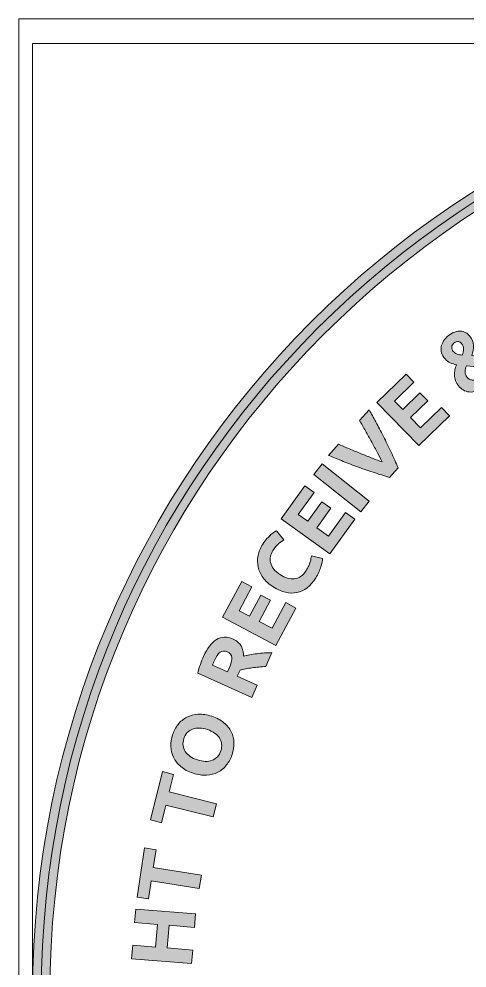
# Model space of a CAD drawing. Header units: inches. Extents: x -67.7 to 17.7, y -40.5 to -0.5.
# Drawn here: x -22.28 to -13.09, y -19.96 to -0.5 of the extents above; entities that cross this region are included whole.
import ezdxf

# ---------------------------------------------------------------- set-up
doc = ezdxf.new("R2010")
doc.units = ezdxf.units.IN
doc.header["$MEASUREMENT"] = 0
doc.layers.add('Layer 3', color=7, linetype='Continuous')

# ---------------------------------------------------------------- blocks, each defined once
blk = doc.blocks.new('block 39')
at = {"layer": 'Layer 3'}
h = blk.add_hatch(color=7, dxfattribs=at)
h.dxf.hatch_style = 2
edge = h.paths.add_edge_path()
edge.add_spline(control_points=[(-2.5, -1.353), (8.057, -1.353), (16.647, -9.942), (16.647, -20.499), (16.647, -31.057), (8.057, -39.647), (-2.5, -39.647), (-13.058, -39.647), (-21.647, -31.057), (-21.647, -20.499), (-21.647, -9.942), (-13.058, -1.353), (-2.5, -1.353)], knot_values=[0, 0, 0, 0, 0.352778, 0.352778, 0.352778, 0.705556, 0.705556, 0.705556, 1.058333, 1.058333, 1.058333, 1.411111, 1.411111, 1.411111, 1.411111], degree=3, periodic=0)
edge.add_line((-2.5, -1.353), (-2.5, -1.353))
edge = h.paths.add_edge_path()
edge.add_spline(control_points=[(-2.5, -1), (-13.27, -1), (-22, -9.73), (-22, -20.499), (-22, -31.269), (-13.27, -40), (-2.5, -40), (8.27, -40), (16.999, -31.269), (16.999, -20.499), (16.999, -9.73), (8.27, -1), (-2.5, -1)], knot_values=[0, 0, 0, 0, 0.352778, 0.352778, 0.352778, 0.705556, 0.705556, 0.705556, 1.058333, 1.058333, 1.058333, 1.411111, 1.411111, 1.411111, 1.411111], degree=3, periodic=0)
edge.add_line((-2.5, -1), (-2.5, -1))
at = {"layer": 'Layer 3', "lineweight": 0}
blk.add_lwpolyline([(-22.28, -0.5), (17.72, -0.5), (17.72, -40.5), (-22.28, -40.5), (-22.28, -0.5)], dxfattribs=at)
for points in [[(-2.5, -1), (-13.27, -1), (-22, -9.73), (-22, -20.499), (-22, -31.269), (-13.27, -40), (-2.5, -40), (8.27, -40), (16.999, -31.269), (16.999, -20.499), (16.999, -9.73), (8.27, -1), (-2.5, -1)], [(-2.5, -39.823), (-13.155, -39.823), (-21.823, -31.154), (-21.823, -20.499), (-21.823, -9.844), (-13.155, -1.176), (-2.5, -1.176), (8.155, -1.176), (16.823, -9.844), (16.823, -20.499), (16.823, -31.154), (8.155, -39.823), (-2.5, -39.823)], [(-2.5, -1.353), (8.057, -1.353), (16.647, -9.942), (16.647, -20.499), (16.647, -31.057), (8.057, -39.647), (-2.5, -39.647), (-13.058, -39.647), (-21.647, -31.057), (-21.647, -20.499), (-21.647, -9.942), (-13.058, -1.353), (-2.5, -1.353)]]:
    blk.add_open_spline(points, degree=3, knots=[0, 0, 0, 0, 1, 1, 1, 2, 2, 2, 3, 3, 3, 4, 4, 4, 4], dxfattribs=at)
blk = doc.blocks.new('block 47')
at = {"layer": 'Layer 3'}
h = blk.add_hatch(color=7, dxfattribs=at)
h.dxf.hatch_style = 2
h.paths.add_polyline_path([(-19.91, -19.025), (-19.887, -18.749), (-18.657, -18.849), (-18.68, -19.126), (-19.202, -19.083), (-19.239, -19.548), (-18.718, -19.591), (-18.741, -19.868), (-19.97, -19.767), (-19.947, -19.49), (-19.478, -19.529), (-19.44, -19.064)])
at = {"layer": 'Layer 3', "lineweight": 0}
blk.add_lwpolyline([(-19.91, -19.025), (-19.887, -18.749), (-18.657, -18.849), (-18.68, -19.126), (-19.202, -19.083), (-19.239, -19.548), (-18.718, -19.591), (-18.741, -19.868), (-19.97, -19.767), (-19.947, -19.49), (-19.478, -19.529), (-19.44, -19.064), (-19.91, -19.025)], dxfattribs=at)
blk = doc.blocks.new('block 48')
at = {"layer": 'Layer 3'}
h = blk.add_hatch(color=7, dxfattribs=at)
h.dxf.hatch_style = 2
h.paths.add_polyline_path([(-19.703, -17.496), (-19.469, -17.532), (-19.525, -17.9), (-18.54, -18.052), (-18.583, -18.326), (-19.568, -18.174), (-19.624, -18.542), (-19.859, -18.506)])
at = {"layer": 'Layer 3', "lineweight": 0}
blk.add_lwpolyline([(-19.703, -17.496), (-19.469, -17.532), (-19.525, -17.9), (-18.54, -18.052), (-18.583, -18.326), (-19.568, -18.174), (-19.624, -18.542), (-19.859, -18.506), (-19.703, -17.496)], dxfattribs=at)
blk = doc.blocks.new('block 50')
at = {"layer": 'Layer 3'}
h = blk.add_hatch(color=7, dxfattribs=at)
h.dxf.hatch_style = 2
h.paths.add_polyline_path([(-19.339, -15.931), (-19.109, -15.988), (-19.199, -16.349), (-18.232, -16.591), (-18.299, -16.86), (-19.266, -16.618), (-19.357, -16.979), (-19.586, -16.922)])
at = {"layer": 'Layer 3', "lineweight": 0}
blk.add_lwpolyline([(-19.339, -15.931), (-19.109, -15.988), (-19.199, -16.349), (-18.232, -16.591), (-18.299, -16.86), (-19.266, -16.618), (-19.357, -16.979), (-19.586, -16.922), (-19.339, -15.931)], dxfattribs=at)
blk = doc.blocks.new('block 51')
at = {"layer": 'Layer 3'}
h = blk.add_hatch(color=7, dxfattribs=at)
h.dxf.hatch_style = 2
edge = h.paths.add_edge_path()
edge.add_spline(control_points=[(-18.327, -14.797), (-18.226, -14.83), (-18.143, -14.875), (-18.077, -14.93), (-18.011, -14.984), (-17.96, -15.046), (-17.926, -15.115), (-17.892, -15.184), (-17.874, -15.258), (-17.872, -15.338), (-17.869, -15.418), (-17.882, -15.5), (-17.909, -15.582), (-17.935, -15.662), (-17.973, -15.733), (-18.023, -15.795), (-18.072, -15.858), (-18.131, -15.907), (-18.199, -15.943), (-18.268, -15.979), (-18.346, -16), (-18.432, -16.005), (-18.518, -16.011), (-18.611, -15.997), (-18.711, -15.964), (-18.812, -15.931), (-18.895, -15.886), (-18.96, -15.829), (-19.026, -15.773), (-19.076, -15.709), (-19.11, -15.638), (-19.144, -15.567), (-19.163, -15.493), (-19.166, -15.414), (-19.168, -15.335), (-19.157, -15.257), (-19.131, -15.179), (-19.105, -15.098), (-19.067, -15.028), (-19.018, -14.965), (-18.968, -14.902), (-18.909, -14.853), (-18.839, -14.817), (-18.77, -14.782), (-18.692, -14.761), (-18.606, -14.756), (-18.52, -14.751), (-18.427, -14.764), (-18.327, -14.797)], knot_values=[0, 0, 0, 0, 1, 1, 1, 2, 2, 2, 3, 3, 3, 4, 4, 4, 5, 5, 5, 6, 6, 6, 7, 7, 7, 8, 8, 8, 9, 9, 9, 10, 10, 10, 11, 11, 11, 12, 12, 12, 13, 13, 13, 14, 14, 14, 15, 15, 15, 16, 16, 16, 16], degree=3, periodic=1)
edge = h.paths.add_edge_path()
edge.add_spline(control_points=[(-18.621, -15.692), (-18.564, -15.711), (-18.51, -15.721), (-18.459, -15.722), (-18.408, -15.723), (-18.362, -15.716), (-18.32, -15.7), (-18.278, -15.685), (-18.241, -15.661), (-18.211, -15.629), (-18.18, -15.596), (-18.157, -15.555), (-18.14, -15.506), (-18.125, -15.457), (-18.119, -15.41), (-18.124, -15.365), (-18.129, -15.321), (-18.144, -15.28), (-18.169, -15.242), (-18.194, -15.205), (-18.226, -15.171), (-18.268, -15.142), (-18.309, -15.113), (-18.359, -15.088), (-18.416, -15.07), (-18.474, -15.051), (-18.528, -15.041), (-18.58, -15.039), (-18.631, -15.038), (-18.678, -15.045), (-18.72, -15.06), (-18.762, -15.076), (-18.799, -15.1), (-18.829, -15.133), (-18.86, -15.166), (-18.884, -15.207), (-18.899, -15.255), (-18.916, -15.305), (-18.921, -15.352), (-18.915, -15.396), (-18.909, -15.441), (-18.894, -15.482), (-18.869, -15.519), (-18.845, -15.557), (-18.812, -15.59), (-18.77, -15.619), (-18.727, -15.649), (-18.678, -15.673), (-18.621, -15.692)], knot_values=[0, 0, 0, 0, 1, 1, 1, 2, 2, 2, 3, 3, 3, 4, 4, 4, 5, 5, 5, 6, 6, 6, 7, 7, 7, 8, 8, 8, 9, 9, 9, 10, 10, 10, 11, 11, 11, 12, 12, 12, 13, 13, 13, 14, 14, 14, 15, 15, 15, 16, 16, 16, 16], degree=3, periodic=1)
at = {"layer": 'Layer 3', "lineweight": 0}
for points in [[(-18.327, -14.797), (-18.226, -14.83), (-18.143, -14.875), (-18.077, -14.93), (-18.011, -14.984), (-17.96, -15.046), (-17.926, -15.115), (-17.892, -15.184), (-17.874, -15.258), (-17.872, -15.338), (-17.869, -15.418), (-17.882, -15.5), (-17.909, -15.582), (-17.935, -15.662), (-17.973, -15.733), (-18.023, -15.795), (-18.072, -15.858), (-18.131, -15.907), (-18.199, -15.943), (-18.268, -15.979), (-18.346, -16), (-18.432, -16.005), (-18.518, -16.011), (-18.611, -15.997), (-18.711, -15.964), (-18.812, -15.931), (-18.895, -15.886), (-18.96, -15.829), (-19.026, -15.773), (-19.076, -15.709), (-19.11, -15.638), (-19.144, -15.567), (-19.163, -15.493), (-19.166, -15.414), (-19.168, -15.335), (-19.157, -15.257), (-19.131, -15.179), (-19.105, -15.098), (-19.067, -15.028), (-19.018, -14.965), (-18.968, -14.902), (-18.909, -14.853), (-18.839, -14.817), (-18.77, -14.782), (-18.692, -14.761), (-18.606, -14.756), (-18.52, -14.751), (-18.427, -14.764), (-18.327, -14.797)], [(-18.621, -15.692), (-18.564, -15.711), (-18.51, -15.721), (-18.459, -15.722), (-18.408, -15.723), (-18.362, -15.716), (-18.32, -15.7), (-18.278, -15.685), (-18.241, -15.661), (-18.211, -15.629), (-18.18, -15.596), (-18.157, -15.555), (-18.14, -15.506), (-18.125, -15.457), (-18.119, -15.41), (-18.124, -15.365), (-18.129, -15.321), (-18.144, -15.28), (-18.169, -15.242), (-18.194, -15.205), (-18.226, -15.171), (-18.268, -15.142), (-18.309, -15.113), (-18.359, -15.088), (-18.416, -15.07), (-18.474, -15.051), (-18.528, -15.041), (-18.58, -15.039), (-18.631, -15.038), (-18.678, -15.045), (-18.72, -15.06), (-18.762, -15.076), (-18.799, -15.1), (-18.829, -15.133), (-18.86, -15.166), (-18.884, -15.207), (-18.899, -15.255), (-18.916, -15.305), (-18.921, -15.352), (-18.915, -15.396), (-18.909, -15.441), (-18.894, -15.482), (-18.869, -15.519), (-18.845, -15.557), (-18.812, -15.59), (-18.77, -15.619), (-18.727, -15.649), (-18.678, -15.673), (-18.621, -15.692)]]:
    blk.add_open_spline(points, degree=3, knots=[0, 0, 0, 0, 1, 1, 1, 2, 2, 2, 3, 3, 3, 4, 4, 4, 5, 5, 5, 6, 6, 6, 7, 7, 7, 8, 8, 8, 9, 9, 9, 10, 10, 10, 11, 11, 11, 12, 12, 12, 13, 13, 13, 14, 14, 14, 15, 15, 15, 16, 16, 16, 16], dxfattribs=at)
blk = doc.blocks.new('block 53')
at = {"layer": 'Layer 3'}
h = blk.add_hatch(color=7, dxfattribs=at)
h.dxf.hatch_style = 2
edge = h.paths.add_edge_path()
edge.add_spline(control_points=[(-18.496, -13.572), (-18.42, -13.403), (-18.332, -13.287), (-18.232, -13.224), (-18.131, -13.161), (-18.018, -13.158), (-17.891, -13.215), (-17.812, -13.251), (-17.756, -13.298), (-17.723, -13.356), (-17.69, -13.414), (-17.675, -13.484), (-17.677, -13.565), (-17.639, -13.554), (-17.596, -13.545), (-17.549, -13.537), (-17.501, -13.528), (-17.453, -13.521), (-17.402, -13.514), (-17.351, -13.508), (-17.3, -13.502), (-17.246, -13.499), (-17.193, -13.495), (-17.142, -13.493), (-17.092, -13.492), (-17.092, -13.492), (-17.22, -13.776), (-17.22, -13.776), (-17.266, -13.78), (-17.313, -13.783), (-17.36, -13.788), (-17.407, -13.792), (-17.454, -13.797), (-17.499, -13.803), (-17.546, -13.809), (-17.589, -13.816), (-17.631, -13.823), (-17.672, -13.831), (-17.711, -13.84), (-17.747, -13.85), (-17.747, -13.85), (-17.803, -13.975), (-17.803, -13.975), (-17.803, -13.975), (-17.393, -14.159), (-17.393, -14.159), (-17.393, -14.159), (-17.506, -14.413), (-17.506, -14.413), (-17.506, -14.413), (-18.615, -13.914), (-18.615, -13.914), (-18.601, -13.854), (-18.583, -13.794), (-18.561, -13.732), (-18.538, -13.672), (-18.517, -13.618), (-18.496, -13.572)], knot_values=[0, 0, 0, 0, 1, 1, 1, 2, 2, 2, 3, 3, 3, 4, 4, 4, 5, 5, 5, 6, 6, 6, 7, 7, 7, 8, 8, 8, 9, 9, 9, 10, 10, 10, 11, 11, 11, 12, 12, 12, 13, 13, 13, 14, 14, 14, 15, 15, 15, 16, 16, 16, 17, 17, 17, 18, 18, 18, 19, 19, 19, 19], degree=3, periodic=1)
edge = h.paths.add_edge_path()
edge.add_spline(control_points=[(-18.274, -13.654), (-18.282, -13.672), (-18.289, -13.689), (-18.294, -13.704), (-18.3, -13.719), (-18.305, -13.734), (-18.31, -13.747), (-18.31, -13.747), (-18.004, -13.884), (-18.004, -13.884), (-18.004, -13.884), (-17.972, -13.813), (-17.972, -13.813), (-17.929, -13.718), (-17.911, -13.644), (-17.916, -13.592), (-17.921, -13.541), (-17.953, -13.502), (-18.01, -13.476), (-18.065, -13.451), (-18.114, -13.454), (-18.156, -13.485), (-18.198, -13.516), (-18.237, -13.573), (-18.274, -13.654)], knot_values=[0, 0, 0, 0, 1, 1, 1, 2, 2, 2, 3, 3, 3, 4, 4, 4, 5, 5, 5, 6, 6, 6, 7, 7, 7, 8, 8, 8, 8], degree=3, periodic=1)
at = {"layer": 'Layer 3', "lineweight": 0}
for points, knots in [([(-18.496, -13.572), (-18.42, -13.403), (-18.332, -13.287), (-18.232, -13.224), (-18.131, -13.161), (-18.018, -13.158), (-17.891, -13.215), (-17.812, -13.251), (-17.756, -13.298), (-17.723, -13.356), (-17.69, -13.414), (-17.675, -13.484), (-17.677, -13.565), (-17.639, -13.554), (-17.596, -13.545), (-17.549, -13.537), (-17.501, -13.528), (-17.453, -13.521), (-17.402, -13.514), (-17.351, -13.508), (-17.3, -13.502), (-17.246, -13.499), (-17.193, -13.495), (-17.142, -13.493), (-17.092, -13.492), (-17.092, -13.492), (-17.22, -13.776), (-17.22, -13.776), (-17.266, -13.78), (-17.313, -13.783), (-17.36, -13.788), (-17.407, -13.792), (-17.454, -13.797), (-17.499, -13.803), (-17.546, -13.809), (-17.589, -13.816), (-17.631, -13.823), (-17.672, -13.831), (-17.711, -13.84), (-17.747, -13.85), (-17.747, -13.85), (-17.803, -13.975), (-17.803, -13.975), (-17.803, -13.975), (-17.393, -14.159), (-17.393, -14.159), (-17.393, -14.159), (-17.506, -14.413), (-17.506, -14.413), (-17.506, -14.413), (-18.615, -13.914), (-18.615, -13.914), (-18.601, -13.854), (-18.583, -13.794), (-18.561, -13.732), (-18.538, -13.672), (-18.517, -13.618), (-18.496, -13.572)], [0, 0, 0, 0, 1, 1, 1, 2, 2, 2, 3, 3, 3, 4, 4, 4, 5, 5, 5, 6, 6, 6, 7, 7, 7, 8, 8, 8, 9, 9, 9, 10, 10, 10, 11, 11, 11, 12, 12, 12, 13, 13, 13, 14, 14, 14, 15, 15, 15, 16, 16, 16, 17, 17, 17, 18, 18, 18, 19, 19, 19, 19]), ([(-18.274, -13.654), (-18.282, -13.672), (-18.289, -13.689), (-18.294, -13.704), (-18.3, -13.719), (-18.305, -13.734), (-18.31, -13.747), (-18.31, -13.747), (-18.004, -13.884), (-18.004, -13.884), (-18.004, -13.884), (-17.972, -13.813), (-17.972, -13.813), (-17.929, -13.718), (-17.911, -13.644), (-17.916, -13.592), (-17.921, -13.541), (-17.953, -13.502), (-18.01, -13.476), (-18.065, -13.451), (-18.114, -13.454), (-18.156, -13.485), (-18.198, -13.516), (-18.237, -13.573), (-18.274, -13.654)], [0, 0, 0, 0, 1, 1, 1, 2, 2, 2, 3, 3, 3, 4, 4, 4, 5, 5, 5, 6, 6, 6, 7, 7, 7, 8, 8, 8, 8])]:
    blk.add_open_spline(points, degree=3, knots=knots, dxfattribs=at)
blk = doc.blocks.new('block 54')
at = {"layer": 'Layer 3'}
h = blk.add_hatch(color=7, dxfattribs=at)
h.dxf.hatch_style = 2
h.paths.add_polyline_path([(-17.016, -13.348), (-18.104, -12.766), (-17.711, -12.031), (-17.505, -12.141), (-17.767, -12.632), (-17.553, -12.746), (-17.321, -12.311), (-17.12, -12.418), (-17.353, -12.853), (-17.09, -12.993), (-16.809, -12.467), (-16.604, -12.577)])
at = {"layer": 'Layer 3', "lineweight": 0}
blk.add_lwpolyline([(-17.016, -13.348), (-18.104, -12.766), (-17.711, -12.031), (-17.505, -12.141), (-17.767, -12.632), (-17.553, -12.746), (-17.321, -12.311), (-17.12, -12.418), (-17.353, -12.853), (-17.09, -12.993), (-16.809, -12.467), (-16.604, -12.577), (-17.016, -13.348)], dxfattribs=at)
blk = doc.blocks.new('block 55')
at = {"layer": 'Layer 3'}
h = blk.add_hatch(color=7, dxfattribs=at)
h.dxf.hatch_style = 2
edge = h.paths.add_edge_path()
edge.add_spline(control_points=[(-16.196, -11.961), (-16.302, -12.131), (-16.43, -12.23), (-16.58, -12.261), (-16.73, -12.291), (-16.892, -12.252), (-17.067, -12.143), (-17.153, -12.09), (-17.222, -12.027), (-17.273, -11.958), (-17.324, -11.888), (-17.358, -11.815), (-17.375, -11.739), (-17.393, -11.662), (-17.393, -11.584), (-17.377, -11.503), (-17.36, -11.423), (-17.328, -11.344), (-17.28, -11.268), (-17.253, -11.223), (-17.224, -11.185), (-17.195, -11.152), (-17.166, -11.12), (-17.138, -11.093), (-17.113, -11.072), (-17.087, -11.05), (-17.065, -11.033), (-17.044, -11.02), (-17.024, -11.008), (-17.009, -10.999), (-16.999, -10.994), (-16.999, -10.994), (-16.851, -11.181), (-16.851, -11.181), (-16.888, -11.202), (-16.926, -11.231), (-16.964, -11.266), (-17.003, -11.301), (-17.04, -11.346), (-17.074, -11.401), (-17.096, -11.437), (-17.112, -11.476), (-17.122, -11.518), (-17.131, -11.56), (-17.131, -11.603), (-17.121, -11.646), (-17.111, -11.69), (-17.09, -11.733), (-17.058, -11.775), (-17.025, -11.818), (-16.979, -11.858), (-16.919, -11.896), (-16.87, -11.926), (-16.822, -11.948), (-16.773, -11.964), (-16.725, -11.979), (-16.678, -11.985), (-16.634, -11.98), (-16.588, -11.975), (-16.545, -11.959), (-16.504, -11.932), (-16.462, -11.904), (-16.424, -11.864), (-16.391, -11.809), (-16.369, -11.775), (-16.352, -11.743), (-16.339, -11.713), (-16.326, -11.684), (-16.316, -11.657), (-16.308, -11.632), (-16.3, -11.607), (-16.296, -11.584), (-16.293, -11.564), (-16.289, -11.544), (-16.287, -11.525), (-16.285, -11.508), (-16.285, -11.508), (-16.056, -11.561), (-16.056, -11.561), (-16.056, -11.607), (-16.067, -11.665), (-16.089, -11.735), (-16.11, -11.806), (-16.146, -11.881), (-16.196, -11.961)], knot_values=[0, 0, 0, 0, 1, 1, 1, 2, 2, 2, 3, 3, 3, 4, 4, 4, 5, 5, 5, 6, 6, 6, 7, 7, 7, 8, 8, 8, 9, 9, 9, 10, 10, 10, 11, 11, 11, 12, 12, 12, 13, 13, 13, 14, 14, 14, 15, 15, 15, 16, 16, 16, 17, 17, 17, 18, 18, 18, 19, 19, 19, 20, 20, 20, 21, 21, 21, 22, 22, 22, 23, 23, 23, 24, 24, 24, 25, 25, 25, 26, 26, 26, 27, 27, 27, 28, 28, 28, 28], degree=3, periodic=1)
at = {"layer": 'Layer 3', "lineweight": 0}
blk.add_open_spline([(-16.196, -11.961), (-16.302, -12.131), (-16.43, -12.23), (-16.58, -12.261), (-16.73, -12.291), (-16.892, -12.252), (-17.067, -12.143), (-17.153, -12.09), (-17.222, -12.027), (-17.273, -11.958), (-17.324, -11.888), (-17.358, -11.815), (-17.375, -11.739), (-17.393, -11.662), (-17.393, -11.584), (-17.377, -11.503), (-17.36, -11.423), (-17.328, -11.344), (-17.28, -11.268), (-17.253, -11.223), (-17.224, -11.185), (-17.195, -11.152), (-17.166, -11.12), (-17.138, -11.093), (-17.113, -11.072), (-17.087, -11.05), (-17.065, -11.033), (-17.044, -11.02), (-17.024, -11.008), (-17.009, -10.999), (-16.999, -10.994), (-16.999, -10.994), (-16.851, -11.181), (-16.851, -11.181), (-16.888, -11.202), (-16.926, -11.231), (-16.964, -11.266), (-17.003, -11.301), (-17.04, -11.346), (-17.074, -11.401), (-17.096, -11.437), (-17.112, -11.476), (-17.122, -11.518), (-17.131, -11.56), (-17.131, -11.603), (-17.121, -11.646), (-17.111, -11.69), (-17.09, -11.733), (-17.058, -11.775), (-17.025, -11.818), (-16.979, -11.858), (-16.919, -11.896), (-16.87, -11.926), (-16.822, -11.948), (-16.773, -11.964), (-16.725, -11.979), (-16.678, -11.985), (-16.634, -11.98), (-16.588, -11.975), (-16.545, -11.959), (-16.504, -11.932), (-16.462, -11.904), (-16.424, -11.864), (-16.391, -11.809), (-16.369, -11.775), (-16.352, -11.743), (-16.339, -11.713), (-16.326, -11.684), (-16.316, -11.657), (-16.308, -11.632), (-16.3, -11.607), (-16.296, -11.584), (-16.293, -11.564), (-16.289, -11.544), (-16.287, -11.525), (-16.285, -11.508), (-16.285, -11.508), (-16.056, -11.561), (-16.056, -11.561), (-16.056, -11.607), (-16.067, -11.665), (-16.089, -11.735), (-16.11, -11.806), (-16.146, -11.881), (-16.196, -11.961)], degree=3, knots=[0, 0, 0, 0, 1, 1, 1, 2, 2, 2, 3, 3, 3, 4, 4, 4, 5, 5, 5, 6, 6, 6, 7, 7, 7, 8, 8, 8, 9, 9, 9, 10, 10, 10, 11, 11, 11, 12, 12, 12, 13, 13, 13, 14, 14, 14, 15, 15, 15, 16, 16, 16, 17, 17, 17, 18, 18, 18, 19, 19, 19, 20, 20, 20, 21, 21, 21, 22, 22, 22, 23, 23, 23, 24, 24, 24, 25, 25, 25, 26, 26, 26, 27, 27, 27, 28, 28, 28, 28], dxfattribs=at)
blk = doc.blocks.new('block 56')
at = {"layer": 'Layer 3'}
h = blk.add_hatch(color=7, dxfattribs=at)
h.dxf.hatch_style = 2
h.paths.add_polyline_path([(-15.906, -11.467), (-16.906, -10.746), (-16.42, -10.07), (-16.23, -10.206), (-16.555, -10.657), (-16.358, -10.799), (-16.07, -10.398), (-15.885, -10.531), (-16.174, -10.932), (-15.933, -11.106), (-15.584, -10.621), (-15.394, -10.758)])
at = {"layer": 'Layer 3', "lineweight": 0}
blk.add_lwpolyline([(-15.906, -11.467), (-16.906, -10.746), (-16.42, -10.07), (-16.23, -10.206), (-16.555, -10.657), (-16.358, -10.799), (-16.07, -10.398), (-15.885, -10.531), (-16.174, -10.932), (-15.933, -11.106), (-15.584, -10.621), (-15.394, -10.758), (-15.906, -11.467)], dxfattribs=at)
blk = doc.blocks.new('block 57')
at = {"layer": 'Layer 3'}
h = blk.add_hatch(color=7, dxfattribs=at)
h.dxf.hatch_style = 2
h.paths.add_polyline_path([(-16.234, -9.837), (-16.06, -9.62), (-15.096, -10.389), (-15.269, -10.606)])
at = {"layer": 'Layer 3', "lineweight": 0}
blk.add_lwpolyline([(-16.234, -9.837), (-16.06, -9.62), (-15.096, -10.389), (-15.269, -10.606), (-16.234, -9.837)], dxfattribs=at)
blk = doc.blocks.new('block 58')
at = {"layer": 'Layer 3'}
h = blk.add_hatch(color=7, dxfattribs=at)
h.dxf.hatch_style = 2
edge = h.paths.add_edge_path()
edge.add_spline(control_points=[(-14.683, -9.901), (-14.793, -9.868), (-14.905, -9.833), (-15.02, -9.794), (-15.135, -9.756), (-15.248, -9.716), (-15.358, -9.676), (-15.467, -9.635), (-15.572, -9.595), (-15.67, -9.555), (-15.769, -9.516), (-15.856, -9.48), (-15.932, -9.447), (-15.932, -9.447), (-15.728, -9.219), (-15.728, -9.219), (-15.659, -9.249), (-15.585, -9.281), (-15.504, -9.315), (-15.424, -9.349), (-15.343, -9.382), (-15.263, -9.414), (-15.182, -9.447), (-15.105, -9.478), (-15.031, -9.508), (-14.958, -9.538), (-14.892, -9.562), (-14.836, -9.58), (-14.86, -9.526), (-14.891, -9.465), (-14.929, -9.394), (-14.967, -9.324), (-15.006, -9.251), (-15.048, -9.174), (-15.089, -9.098), (-15.131, -9.021), (-15.174, -8.946), (-15.217, -8.87), (-15.257, -8.799), (-15.295, -8.734), (-15.295, -8.734), (-15.098, -8.514), (-15.098, -8.514), (-15.057, -8.587), (-15.012, -8.67), (-14.962, -8.763), (-14.912, -8.856), (-14.86, -8.954), (-14.807, -9.059), (-14.754, -9.164), (-14.702, -9.271), (-14.65, -9.381), (-14.599, -9.491), (-14.55, -9.598), (-14.506, -9.703), (-14.506, -9.703), (-14.683, -9.901), (-14.683, -9.901)], knot_values=[0, 0, 0, 0, 1, 1, 1, 2, 2, 2, 3, 3, 3, 4, 4, 4, 5, 5, 5, 6, 6, 6, 7, 7, 7, 8, 8, 8, 9, 9, 9, 10, 10, 10, 11, 11, 11, 12, 12, 12, 13, 13, 13, 14, 14, 14, 15, 15, 15, 16, 16, 16, 17, 17, 17, 18, 18, 18, 19, 19, 19, 19], degree=3, periodic=1)
at = {"layer": 'Layer 3', "lineweight": 0}
blk.add_open_spline([(-14.683, -9.901), (-14.793, -9.868), (-14.905, -9.833), (-15.02, -9.794), (-15.135, -9.756), (-15.248, -9.716), (-15.358, -9.676), (-15.467, -9.635), (-15.572, -9.595), (-15.67, -9.555), (-15.769, -9.516), (-15.856, -9.48), (-15.932, -9.447), (-15.932, -9.447), (-15.728, -9.219), (-15.728, -9.219), (-15.659, -9.249), (-15.585, -9.281), (-15.504, -9.315), (-15.424, -9.349), (-15.343, -9.382), (-15.263, -9.414), (-15.182, -9.447), (-15.105, -9.478), (-15.031, -9.508), (-14.958, -9.538), (-14.892, -9.562), (-14.836, -9.58), (-14.86, -9.526), (-14.891, -9.465), (-14.929, -9.394), (-14.967, -9.324), (-15.006, -9.251), (-15.048, -9.174), (-15.089, -9.098), (-15.131, -9.021), (-15.174, -8.946), (-15.217, -8.87), (-15.257, -8.799), (-15.295, -8.734), (-15.295, -8.734), (-15.098, -8.514), (-15.098, -8.514), (-15.057, -8.587), (-15.012, -8.67), (-14.962, -8.763), (-14.912, -8.856), (-14.86, -8.954), (-14.807, -9.059), (-14.754, -9.164), (-14.702, -9.271), (-14.65, -9.381), (-14.599, -9.491), (-14.55, -9.598), (-14.506, -9.703), (-14.506, -9.703), (-14.683, -9.901), (-14.683, -9.901)], degree=3, knots=[0, 0, 0, 0, 1, 1, 1, 2, 2, 2, 3, 3, 3, 4, 4, 4, 5, 5, 5, 6, 6, 6, 7, 7, 7, 8, 8, 8, 9, 9, 9, 10, 10, 10, 11, 11, 11, 12, 12, 12, 13, 13, 13, 14, 14, 14, 15, 15, 15, 16, 16, 16, 17, 17, 17, 18, 18, 18, 19, 19, 19, 19], dxfattribs=at)
blk = doc.blocks.new('block 59')
at = {"layer": 'Layer 3'}
h = blk.add_hatch(color=7, dxfattribs=at)
h.dxf.hatch_style = 2
h.paths.add_polyline_path([(-14.081, -9.246), (-14.942, -8.362), (-14.344, -7.78), (-14.182, -7.947), (-14.58, -8.335), (-14.411, -8.509), (-14.058, -8.165), (-13.899, -8.327), (-14.252, -8.672), (-14.045, -8.885), (-13.617, -8.469), (-13.454, -8.636)])
at = {"layer": 'Layer 3', "lineweight": 0}
blk.add_lwpolyline([(-14.081, -9.246), (-14.942, -8.362), (-14.344, -7.78), (-14.182, -7.947), (-14.58, -8.335), (-14.411, -8.509), (-14.058, -8.165), (-13.899, -8.327), (-14.252, -8.672), (-14.045, -8.885), (-13.617, -8.469), (-13.454, -8.636), (-14.081, -9.246)], dxfattribs=at)
blk = doc.blocks.new('block 61')
at = {"layer": 'Layer 3'}
h = blk.add_hatch(color=7, dxfattribs=at)
h.dxf.hatch_style = 2
edge = h.paths.add_edge_path()
edge.add_spline(control_points=[(-13.265, -8.025), (-13.293, -7.99), (-13.314, -7.953), (-13.327, -7.916), (-13.34, -7.879), (-13.347, -7.842), (-13.349, -7.804), (-13.351, -7.767), (-13.348, -7.731), (-13.34, -7.694), (-13.332, -7.658), (-13.321, -7.623), (-13.307, -7.589), (-13.351, -7.58), (-13.394, -7.566), (-13.436, -7.55), (-13.479, -7.532), (-13.515, -7.505), (-13.544, -7.468), (-13.61, -7.387), (-13.636, -7.305), (-13.622, -7.222), (-13.608, -7.138), (-13.559, -7.062), (-13.473, -6.993), (-13.429, -6.958), (-13.387, -6.933), (-13.345, -6.918), (-13.303, -6.904), (-13.263, -6.898), (-13.226, -6.901), (-13.188, -6.903), (-13.153, -6.913), (-13.121, -6.93), (-13.088, -6.948), (-13.06, -6.972), (-13.035, -7.003), (-12.99, -7.059), (-12.966, -7.122), (-12.963, -7.192), (-12.959, -7.262), (-12.97, -7.33), (-12.995, -7.4), (-12.995, -7.4), (-12.714, -7.429), (-12.714, -7.429), (-12.722, -7.404), (-12.732, -7.375), (-12.747, -7.34), (-12.762, -7.306), (-12.777, -7.277), (-12.792, -7.255), (-12.792, -7.255), (-12.602, -7.139), (-12.602, -7.139), (-12.589, -7.158), (-12.577, -7.179), (-12.565, -7.204), (-12.554, -7.228), (-12.543, -7.255), (-12.532, -7.281), (-12.522, -7.308), (-12.513, -7.336), (-12.504, -7.364), (-12.496, -7.392), (-12.49, -7.42), (-12.486, -7.446), (-12.43, -7.454), (-12.372, -7.468), (-12.312, -7.484), (-12.252, -7.501), (-12.196, -7.521), (-12.144, -7.544), (-12.144, -7.544), (-12.355, -7.715), (-12.355, -7.715), (-12.373, -7.708), (-12.395, -7.702), (-12.423, -7.694), (-12.45, -7.686), (-12.475, -7.681), (-12.499, -7.678), (-12.512, -7.738), (-12.535, -7.798), (-12.568, -7.857), (-12.602, -7.916), (-12.648, -7.971), (-12.709, -8.02), (-12.774, -8.072), (-12.835, -8.106), (-12.891, -8.126), (-12.948, -8.144), (-13, -8.152), (-13.046, -8.148), (-13.093, -8.143), (-13.135, -8.13), (-13.172, -8.106), (-13.208, -8.084), (-13.239, -8.056), (-13.265, -8.025)], knot_values=[0, 0, 0, 0, 1, 1, 1, 2, 2, 2, 3, 3, 3, 4, 4, 4, 5, 5, 5, 6, 6, 6, 7, 7, 7, 8, 8, 8, 9, 9, 9, 10, 10, 10, 11, 11, 11, 12, 12, 12, 13, 13, 13, 14, 14, 14, 15, 15, 15, 16, 16, 16, 17, 17, 17, 18, 18, 18, 19, 19, 19, 20, 20, 20, 21, 21, 21, 22, 22, 22, 23, 23, 23, 24, 24, 24, 25, 25, 25, 26, 26, 26, 27, 27, 27, 28, 28, 28, 29, 29, 29, 30, 30, 30, 31, 31, 31, 32, 32, 32, 33, 33, 33, 33], degree=3, periodic=1)
edge = h.paths.add_edge_path()
edge.add_spline(control_points=[(-13.203, -7.154), (-13.221, -7.133), (-13.243, -7.119), (-13.27, -7.114), (-13.298, -7.108), (-13.327, -7.118), (-13.36, -7.144), (-13.389, -7.169), (-13.405, -7.196), (-13.407, -7.226), (-13.409, -7.257), (-13.398, -7.287), (-13.375, -7.316), (-13.356, -7.34), (-13.33, -7.358), (-13.298, -7.37), (-13.266, -7.381), (-13.23, -7.389), (-13.192, -7.391), (-13.175, -7.351), (-13.166, -7.31), (-13.163, -7.27), (-13.161, -7.23), (-13.174, -7.191), (-13.203, -7.154)], knot_values=[0, 0, 0, 0, 1, 1, 1, 2, 2, 2, 3, 3, 3, 4, 4, 4, 5, 5, 5, 6, 6, 6, 7, 7, 7, 8, 8, 8, 8], degree=3, periodic=1)
edge = h.paths.add_edge_path()
edge.add_spline(control_points=[(-13.089, -7.849), (-13.078, -7.863), (-13.063, -7.875), (-13.046, -7.885), (-13.028, -7.896), (-13.008, -7.902), (-12.986, -7.904), (-12.963, -7.907), (-12.939, -7.904), (-12.913, -7.896), (-12.888, -7.889), (-12.861, -7.874), (-12.833, -7.851), (-12.794, -7.82), (-12.764, -7.787), (-12.743, -7.754), (-12.722, -7.72), (-12.709, -7.687), (-12.702, -7.654), (-12.702, -7.654), (-13.105, -7.612), (-13.105, -7.612), (-13.112, -7.628), (-13.119, -7.647), (-13.124, -7.666), (-13.128, -7.685), (-13.131, -7.705), (-13.132, -7.725), (-13.131, -7.746), (-13.128, -7.767), (-13.122, -7.787), (-13.116, -7.808), (-13.105, -7.829), (-13.089, -7.849)], knot_values=[0, 0, 0, 0, 1, 1, 1, 2, 2, 2, 3, 3, 3, 4, 4, 4, 5, 5, 5, 6, 6, 6, 7, 7, 7, 8, 8, 8, 9, 9, 9, 10, 10, 10, 11, 11, 11, 11], degree=3, periodic=1)
at = {"layer": 'Layer 3', "lineweight": 0}
for points, knots in [([(-13.265, -8.025), (-13.293, -7.99), (-13.314, -7.953), (-13.327, -7.916), (-13.34, -7.879), (-13.347, -7.842), (-13.349, -7.804), (-13.351, -7.767), (-13.348, -7.731), (-13.34, -7.694), (-13.332, -7.658), (-13.321, -7.623), (-13.307, -7.589), (-13.351, -7.58), (-13.394, -7.566), (-13.436, -7.55), (-13.479, -7.532), (-13.515, -7.505), (-13.544, -7.468), (-13.61, -7.387), (-13.636, -7.305), (-13.622, -7.222), (-13.608, -7.138), (-13.559, -7.062), (-13.473, -6.993), (-13.429, -6.958), (-13.387, -6.933), (-13.345, -6.918), (-13.303, -6.904), (-13.263, -6.898), (-13.226, -6.901), (-13.188, -6.903), (-13.153, -6.913), (-13.121, -6.93), (-13.088, -6.948), (-13.06, -6.972), (-13.035, -7.003), (-12.99, -7.059), (-12.966, -7.122), (-12.963, -7.192), (-12.959, -7.262), (-12.97, -7.33), (-12.995, -7.4), (-12.995, -7.4), (-12.714, -7.429), (-12.714, -7.429), (-12.722, -7.404), (-12.732, -7.375), (-12.747, -7.34), (-12.762, -7.306), (-12.777, -7.277), (-12.792, -7.255), (-12.792, -7.255), (-12.602, -7.139), (-12.602, -7.139), (-12.589, -7.158), (-12.577, -7.179), (-12.565, -7.204), (-12.554, -7.228), (-12.543, -7.255), (-12.532, -7.281), (-12.522, -7.308), (-12.513, -7.336), (-12.504, -7.364), (-12.496, -7.392), (-12.49, -7.42), (-12.486, -7.446), (-12.43, -7.454), (-12.372, -7.468), (-12.312, -7.484), (-12.252, -7.501), (-12.196, -7.521), (-12.144, -7.544), (-12.144, -7.544), (-12.355, -7.715), (-12.355, -7.715), (-12.373, -7.708), (-12.395, -7.702), (-12.423, -7.694), (-12.45, -7.686), (-12.475, -7.681), (-12.499, -7.678), (-12.512, -7.738), (-12.535, -7.798), (-12.568, -7.857), (-12.602, -7.916), (-12.648, -7.971), (-12.709, -8.02), (-12.774, -8.072), (-12.835, -8.106), (-12.891, -8.126), (-12.948, -8.144), (-13, -8.152), (-13.046, -8.148), (-13.093, -8.143), (-13.135, -8.13), (-13.172, -8.106), (-13.208, -8.084), (-13.239, -8.056), (-13.265, -8.025)], [0, 0, 0, 0, 1, 1, 1, 2, 2, 2, 3, 3, 3, 4, 4, 4, 5, 5, 5, 6, 6, 6, 7, 7, 7, 8, 8, 8, 9, 9, 9, 10, 10, 10, 11, 11, 11, 12, 12, 12, 13, 13, 13, 14, 14, 14, 15, 15, 15, 16, 16, 16, 17, 17, 17, 18, 18, 18, 19, 19, 19, 20, 20, 20, 21, 21, 21, 22, 22, 22, 23, 23, 23, 24, 24, 24, 25, 25, 25, 26, 26, 26, 27, 27, 27, 28, 28, 28, 29, 29, 29, 30, 30, 30, 31, 31, 31, 32, 32, 32, 33, 33, 33, 33]), ([(-13.203, -7.154), (-13.221, -7.133), (-13.243, -7.119), (-13.27, -7.114), (-13.298, -7.108), (-13.327, -7.118), (-13.36, -7.144), (-13.389, -7.169), (-13.405, -7.196), (-13.407, -7.226), (-13.409, -7.257), (-13.398, -7.287), (-13.375, -7.316), (-13.356, -7.34), (-13.33, -7.358), (-13.298, -7.37), (-13.266, -7.381), (-13.23, -7.389), (-13.192, -7.391), (-13.175, -7.351), (-13.166, -7.31), (-13.163, -7.27), (-13.161, -7.23), (-13.174, -7.191), (-13.203, -7.154)], [0, 0, 0, 0, 1, 1, 1, 2, 2, 2, 3, 3, 3, 4, 4, 4, 5, 5, 5, 6, 6, 6, 7, 7, 7, 8, 8, 8, 8]), ([(-13.089, -7.849), (-13.078, -7.863), (-13.063, -7.875), (-13.046, -7.885), (-13.028, -7.896), (-13.008, -7.902), (-12.986, -7.904), (-12.963, -7.907), (-12.939, -7.904), (-12.913, -7.896), (-12.888, -7.889), (-12.861, -7.874), (-12.833, -7.851), (-12.794, -7.82), (-12.764, -7.787), (-12.743, -7.754), (-12.722, -7.72), (-12.709, -7.687), (-12.702, -7.654), (-12.702, -7.654), (-13.105, -7.612), (-13.105, -7.612), (-13.112, -7.628), (-13.119, -7.647), (-13.124, -7.666), (-13.128, -7.685), (-13.131, -7.705), (-13.132, -7.725), (-13.131, -7.746), (-13.128, -7.767), (-13.122, -7.787), (-13.116, -7.808), (-13.105, -7.829), (-13.089, -7.849)], [0, 0, 0, 0, 1, 1, 1, 2, 2, 2, 3, 3, 3, 4, 4, 4, 5, 5, 5, 6, 6, 6, 7, 7, 7, 8, 8, 8, 9, 9, 9, 10, 10, 10, 11, 11, 11, 11])]:
    blk.add_open_spline(points, degree=3, knots=knots, dxfattribs=at)
blk = doc.blocks.new('block 38')
at = {"layer": 'Layer 3', "lineweight": 0}
blk.add_lwpolyline([(-22, -1), (16.999, -1), (16.999, -40), (-22, -40), (-22, -1)], dxfattribs=at)
at = {"layer": 'Layer 3'}
for name in ['block 39', 'block 61', 'block 59', 'block 58', 'block 57', 'block 56', 'block 55', 'block 54', 'block 53', 'block 51', 'block 50', 'block 48', 'block 47']:
    blk.add_blockref(name, (0, 0), dxfattribs=at)
blk = doc.blocks.new('block 37')
at = {"layer": 'Layer 3'}
blk.add_blockref('block 38', (0, 0), dxfattribs=at)

msp = doc.modelspace()

# ---------------------------------------------------------------- block references
at = {"layer": 'Layer 3'}
msp.add_blockref('block 37', (0, 0), dxfattribs=at)

doc.saveas('drawing.dxf')
